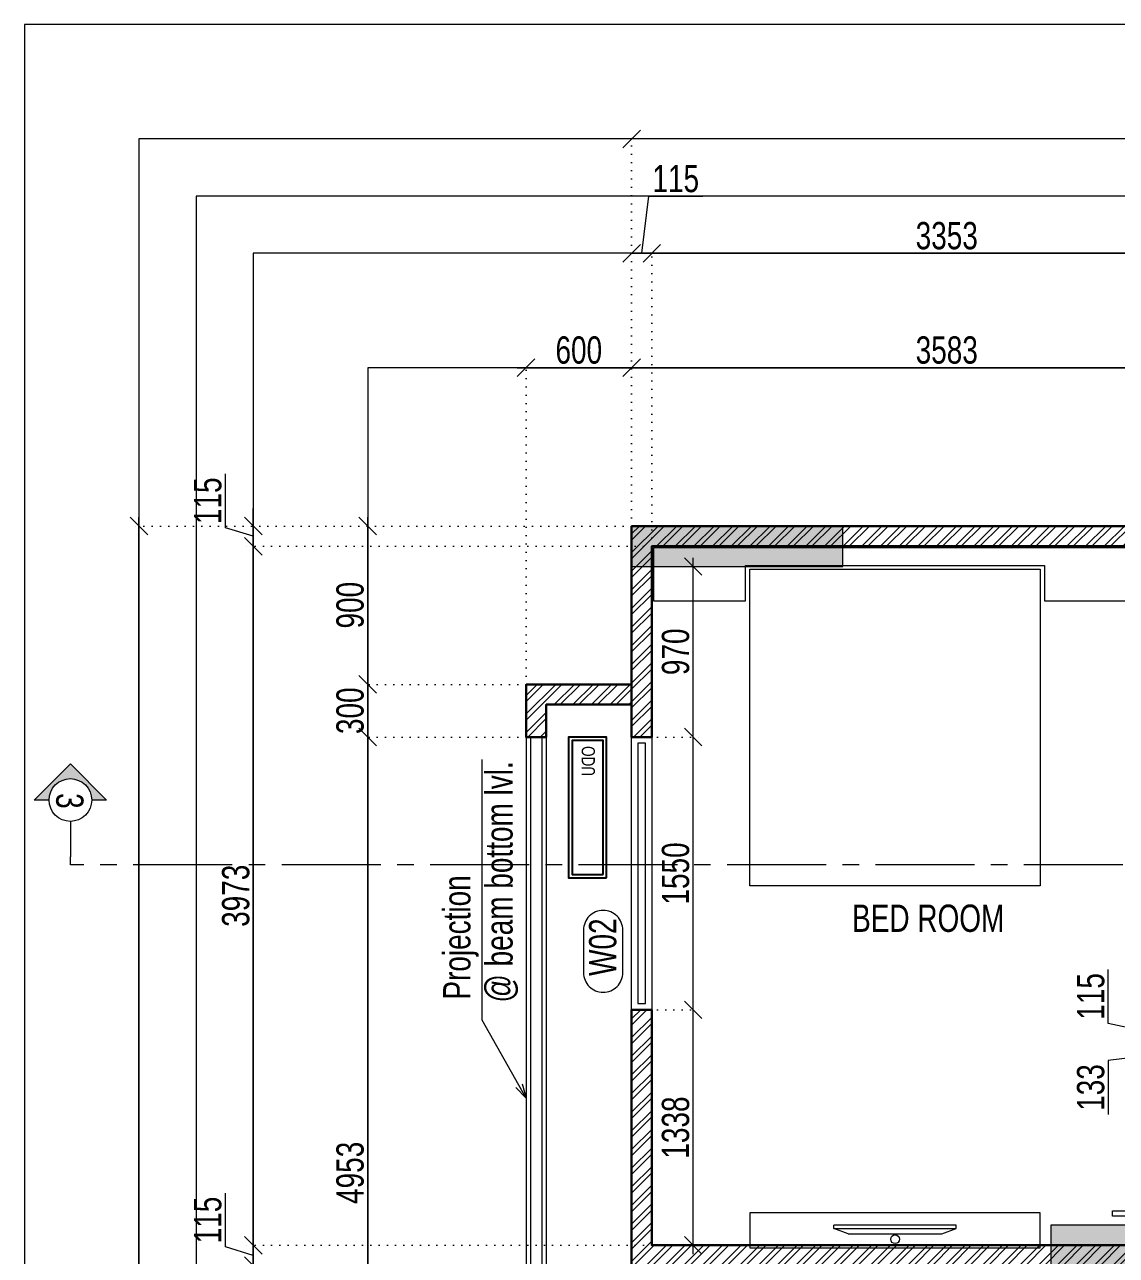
# Model space of a CAD drawing. Header units: inches. Extents: x 785882 to 928568, y 496782 to 576896.
# Drawn here: x 822859 to 829065, y 559058 to 566054 of the extents above; entities that cross this region are included whole.
import ezdxf
from ezdxf.enums import TextEntityAlignment as Align

# ---------------------------------------------------------------- set-up
doc = ezdxf.new("R2010")
doc.units = ezdxf.units.IN
doc.header["$LTSCALE"] = 750
doc.header["$MEASUREMENT"] = 0
for name, pattern in [('CENTER', [2, 1.25, -0.25, 0.25, -0.25]), ('CENTER2', [1.125, 0.75, -0.125, 0.125, -0.125]), ('DOT', [0.25, 0, -0.25]), ('HIDDEN', [0.375, 0.25, -0.125])]:
    doc.linetypes.add(name, pattern=pattern)
for name, color, linetype, lineweight in [('COLUMN', 5, 'Continuous', 13), ('DIMENSION WORKING-MSA', 222, 'Continuous', 13), ('DOOR-MSA', 50, 'Continuous', 13), ('ELE-01-MSA', 7, 'Continuous', 30), ('ELE-03-MSA', 145, 'Continuous', 18), ('FURNITURE-MSA', 251, 'Continuous', 5), ('SECTION LINE', 14, 'CENTER', 9), ('TEXT DETAIL-MSA', 212, 'Continuous', 13), ('TEXT ROOM NAME-MSA', 210, 'Continuous', 13), ('WALL HATCH-MSA', 251, 'Continuous', 9), ('WALL-MSA', 32, 'Continuous', 30), ('WINDOE NO-MAS', 4, 'Continuous', 9), ('WINDOW-MSA', 50, 'Continuous', 13)]:
    doc.layers.add(name, color=color, linetype=linetype, lineweight=lineweight)
doc.layers.add('ELE-02-MSA', color=4, linetype='Continuous')
doc.layers.add('R.C.C HATCH-MSA', color=250, linetype='Continuous')
doc.styles.add('125', font='swisscl.ttf', dxfattribs={"height": 125})
doc.styles.add('AR', font='swisscl.ttf')
doc.styles.add('ARIAL', font='swisscl.ttf', dxfattribs={"height": 360})
doc.styles.add('Arial Narrow', font='swisscl.ttf', dxfattribs={"height": 150})
doc.styles.add('Arial-Reg+0.8Sc', font='swisscl.ttf')
doc.styles.add('MtXpl_Swis721_LtCn_B', font='swisscl.ttf')
doc.dimstyles.new('100 K.T', dxfattribs={"dimtxt": 360, "dimasz": 80, "dimexe": 0.18, "dimexo": 0.0625, "dimgap": 1, "dimtad": 1, "dimdec": 0, "dimzin": 0, "dimdsep": 46, "dimtxsty": 'ARIAL', "dimblk": 'DOT', "dimcen": 0.09, "dimse1": 1, "dimse2": 1, "dimclrd": 50, "dimclrt": 256, "dimadec": 0, "dimazin": 0, "dimtfac": 1, "dimtdec": 0, "dimtofl": 0, "dimtmove": 1, "dimatfit": 0, "dimfxl": 1, "dimtolj": 1, "dimtzin": 0, "dimlwd": -1, "dimarcsym": 0})
doc.dimstyles.new('WORKING DIM', dxfattribs={"dimtxt": 155, "dimasz": 100, "dimexe": 50, "dimexo": 0, "dimgap": 20, "dimtad": 1, "dimdec": 0, "dimzin": 0, "dimdsep": 46, "dimtxsty": 'AR', "dimblk": 'OBLIQUE', "dimcen": 0.09, "dimdle": 50, "dimclrd": 256, "dimclre": 250, "dimclrt": 256, "dimadec": 0, "dimazin": 0, "dimtfac": 1, "dimtdec": 0, "dimtofl": 0, "dimtmove": 1, "dimatfit": 0, "dimfxl": 1, "dimtolj": 1, "dimtzin": 0, "dimlwd": -1, "dimlwe": -1, "dimarcsym": 0})

# ---------------------------------------------------------------- blocks, each defined once
blk = doc.blocks.new('BLOCK-G & H TYPICAL COLOUMN')
at = {"layer": 'R.C.C HATCH-MSA'}
h = blk.add_hatch(color=256, dxfattribs=at)
h.dxf.hatch_style = 1
h.paths.add_polyline_path([(172697.62, -104207.75), (172688.57, -104207.75), (172688.57, -104255), (172697.62, -104255)])
h.paths.add_polyline_path([(172327.12, -104207.75), (172336.18, -104207.75), (172336.18, -104255), (172327.12, -104255)])
h.paths.add_polyline_path([(172819.88, -104207.75), (172819.88, -104216.81), (172867.12, -104216.81), (172867.12, -104207.75)])
h.paths.add_polyline_path([(172204.87, -104207.75), (172204.87, -104216.81), (172157.62, -104216.81), (172157.62, -104207.75)])
h.paths.add_polyline_path([(172561.18, -104240.06), (172552.12, -104240.06), (172552.12, -104287.31), (172561.18, -104287.31)])
h.paths.add_polyline_path([(172463.57, -104240.06), (172472.62, -104240.06), (172472.62, -104287.31), (172463.57, -104287.31)])
h.paths.add_polyline_path([(172177.87, -104422.2), (172177.87, -104431.25), (172130.62, -104431.25), (172130.62, -104422.2)])
h.paths.add_polyline_path([(172894.12, -104422.2), (172894.12, -104431.25), (172846.88, -104431.25), (172846.88, -104422.2)])
h.paths.add_polyline_path([(172336.12, -104486.75), (172336.12, -104495.81), (172288.87, -104495.81), (172288.87, -104486.75)])
h.paths.add_polyline_path([(172202.62, -104543.75), (172202.62, -104552.81), (172155.37, -104552.81), (172155.37, -104543.75)])
h.paths.add_polyline_path([(172822.13, -104543.75), (172822.13, -104552.81), (172869.37, -104552.81), (172869.37, -104543.75)])
h.paths.add_polyline_path([(172516.9, -104495.81), (172507.85, -104495.81), (172507.85, -104448.56), (172516.9, -104448.56)])
h.paths.add_polyline_path([(172697.62, -104104.25), (172688.57, -104104.25), (172688.57, -104057.01), (172697.62, -104057.01)])
h.paths.add_polyline_path([(172327.12, -104104.25), (172336.18, -104104.25), (172336.18, -104057.01), (172327.12, -104057.01)])
h.paths.add_polyline_path([(172819.88, -104104.25), (172819.88, -104095.2), (172867.12, -104095.2), (172867.12, -104104.25)])
h.paths.add_polyline_path([(172204.87, -104104.25), (172204.87, -104095.2), (172157.62, -104095.2), (172157.62, -104104.25)])
h.paths.add_polyline_path([(172561.18, -104071.94), (172552.12, -104071.94), (172552.12, -104024.7), (172561.18, -104024.7)])
h.paths.add_polyline_path([(172463.57, -104071.94), (172472.62, -104071.94), (172472.62, -104024.7), (172463.57, -104024.7)])
h.paths.add_polyline_path([(172177.87, -103889.81), (172177.87, -103880.75), (172130.62, -103880.75), (172130.62, -103889.81)])
h.paths.add_polyline_path([(172894.12, -103889.81), (172894.12, -103880.75), (172846.88, -103880.75), (172846.88, -103889.81)])
h.paths.add_polyline_path([(172336.12, -103825.25), (172336.12, -103816.2), (172288.87, -103816.2), (172288.87, -103825.25)])
h.paths.add_polyline_path([(172202.62, -103768.25), (172202.62, -103759.2), (172155.37, -103759.2), (172155.37, -103768.25)])
h.paths.add_polyline_path([(172822.13, -103768.25), (172822.13, -103759.2), (172869.37, -103759.2), (172869.37, -103768.25)])
h.paths.add_polyline_path([(172516.9, -103816.2), (172507.85, -103816.2), (172507.85, -103863.44), (172516.9, -103863.44)])
h.paths.add_polyline_path([(172548.37, -103699.31), (172548.37, -103690.25), (172595.62, -103690.25), (172595.62, -103699.31)])
h.paths.add_polyline_path([(172476.37, -103699.31), (172476.37, -103690.25), (172429.13, -103690.25), (172429.13, -103699.31)])
h.paths.add_polyline_path([(172726.82, -103612.31), (172726.82, -103603.25), (172774.06, -103603.25), (172774.06, -103612.31)])
h.paths.add_polyline_path([(172297.93, -103612.31), (172297.93, -103603.25), (172250.69, -103603.25), (172250.69, -103612.31)])
h.paths.add_polyline_path([(172920.37, -103523.81), (172920.37, -103514.75), (172857.56, -103514.75), (172857.56, -103523.81)])
h.paths.add_polyline_path([(172104.37, -103523.81), (172104.37, -103514.75), (172167.19, -103514.75), (172167.19, -103523.81)])
h.paths.add_polyline_path([(172476.37, -103492.94), (172467.32, -103492.94), (172467.32, -103445.7), (172476.37, -103445.7)])
h.paths.add_polyline_path([(172548.37, -103492.94), (172557.43, -103492.94), (172557.43, -103445.7), (172548.37, -103445.7)])
h.paths.add_polyline_path([(172663.43, -103454.75), (172759.5, -103454.75), (172759.5, -103349.7), (172663.43, -103349.7), (172663.43, -103358.75), (172750.44, -103358.75), (172750.44, -103445.7), (172663.43, -103445.7)])
h.paths.add_polyline_path([(172361.32, -103454.75), (172265.25, -103454.75), (172265.25, -103349.7), (172361.32, -103349.7), (172361.32, -103358.75), (172274.31, -103358.75), (172274.31, -103445.7), (172361.32, -103445.7)])
h.paths.add_polyline_path([(172428.37, -103358.75), (172419.32, -103358.75), (172419.32, -103311.51), (172428.37, -103311.51)])
h.paths.add_polyline_path([(172428.37, -103132.74), (172419.32, -103132.74), (172419.32, -103179.99), (172428.37, -103179.99)])
h.paths.add_polyline_path([(172151.62, -103286.75), (172151.62, -103277.7), (172104.37, -103277.7), (172104.37, -103286.75)])
h.paths.add_polyline_path([(172245.43, -103162.74), (172245.43, -103153.68), (172198.19, -103153.68), (172198.19, -103162.74)])
h.paths.add_polyline_path([(172428.37, -103021.25), (172419.32, -103021.25), (172419.32, -103068.5), (172428.37, -103068.5)])
h.paths.add_polyline_path([(172245.43, -102997.25), (172236.37, -102997.25), (172236.37, -103044.5), (172245.43, -103044.5)])
h.paths.add_polyline_path([(172104.37, -102997.25), (172104.37, -103006.31), (172151.62, -103006.31), (172151.62, -102997.25)])
h.paths.add_polyline_path([(172596.37, -103358.75), (172605.43, -103358.75), (172605.43, -103311.51), (172596.37, -103311.51)])
h.paths.add_polyline_path([(172596.37, -103132.74), (172605.43, -103132.74), (172605.43, -103179.99), (172596.37, -103179.99)])
h.paths.add_polyline_path([(172873.13, -103286.75), (172873.13, -103277.7), (172920.37, -103277.7), (172920.37, -103286.75)])
h.paths.add_polyline_path([(172779.32, -103162.74), (172779.32, -103153.68), (172826.56, -103153.68), (172826.56, -103162.74)])
h.paths.add_polyline_path([(172596.37, -103021.25), (172605.43, -103021.25), (172605.43, -103068.5), (172596.37, -103068.5)])
h.paths.add_polyline_path([(172779.32, -102997.25), (172788.37, -102997.25), (172788.37, -103044.5), (172779.32, -103044.5)])
h.paths.add_polyline_path([(172920.37, -102997.25), (172920.37, -103006.31), (172873.13, -103006.31), (172873.13, -102997.25)])
h.paths.add_polyline_path([(172548.37, -104612.7), (172548.37, -104621.75), (172595.62, -104621.75), (172595.62, -104612.7)])
h.paths.add_polyline_path([(172476.37, -104612.7), (172476.37, -104621.75), (172429.13, -104621.75), (172429.13, -104612.7)])
h.paths.add_polyline_path([(172297.93, -104699.7), (172297.93, -104708.75), (172250.69, -104708.75), (172250.69, -104699.7)])
h.paths.add_polyline_path([(172104.37, -104788.2), (172104.37, -104797.25), (172167.19, -104797.25), (172167.19, -104788.2)])
h.paths.add_polyline_path([(172726.82, -104699.7), (172726.82, -104708.75), (172774.06, -104708.75), (172774.06, -104699.7)])
h.paths.add_polyline_path([(172920.37, -104788.2), (172920.37, -104797.25), (172857.56, -104797.25), (172857.56, -104788.2)])
h.paths.add_polyline_path([(172476.37, -104819.06), (172467.32, -104819.06), (172467.32, -104866.31), (172476.37, -104866.31)])
h.paths.add_polyline_path([(172548.37, -104819.06), (172557.43, -104819.06), (172557.43, -104866.31), (172548.37, -104866.31)])
h.paths.add_polyline_path([(172663.43, -104857.25), (172759.5, -104857.25), (172759.5, -104962.31), (172663.43, -104962.31), (172663.43, -104953.25), (172750.44, -104953.25), (172750.44, -104866.31), (172663.43, -104866.31)])
h.paths.add_polyline_path([(172361.32, -104857.25), (172265.25, -104857.25), (172265.25, -104962.31), (172361.32, -104962.31), (172361.32, -104953.25), (172274.31, -104953.25), (172274.31, -104866.31), (172361.32, -104866.31)])
h.paths.add_polyline_path([(172428.37, -104953.25), (172419.32, -104953.25), (172419.32, -105000.5), (172428.37, -105000.5)])
h.paths.add_polyline_path([(172428.37, -105178.31), (172419.32, -105178.31), (172419.32, -105131.06), (172428.37, -105131.06)])
h.paths.add_polyline_path([(172151.62, -105025.25), (172151.62, -105034.31), (172104.37, -105034.31), (172104.37, -105025.25)])
h.paths.add_polyline_path([(172245.43, -105072.5), (172236.37, -105072.5), (172236.37, -105025.25), (172245.43, -105025.25)])
h.paths.add_polyline_path([(172428.37, -105290.75), (172419.32, -105290.75), (172419.32, -105243.51), (172428.37, -105243.51)])
h.paths.add_polyline_path([(172245.43, -105314.75), (172236.37, -105314.75), (172236.37, -105267.51), (172245.43, -105267.51)])
h.paths.add_polyline_path([(172104.37, -105277.35), (172113.43, -105277.35), (172113.43, -105314.75), (172104.37, -105314.75)])
h.paths.add_polyline_path([(172596.37, -104953.25), (172605.43, -104953.25), (172605.43, -105000.5), (172596.37, -105000.5)])
h.paths.add_polyline_path([(172596.37, -105178.31), (172605.43, -105178.31), (172605.43, -105131.06), (172596.37, -105131.06)])
h.paths.add_polyline_path([(172873.13, -105025.25), (172873.13, -105034.31), (172920.37, -105034.31), (172920.37, -105025.25)])
h.paths.add_polyline_path([(172788.37, -105025.25), (172779.32, -105025.25), (172779.32, -105072.5), (172788.37, -105072.5)])
h.paths.add_polyline_path([(172596.37, -105290.75), (172605.43, -105290.75), (172605.43, -105243.51), (172596.37, -105243.51)])
h.paths.add_polyline_path([(172779.32, -105314.75), (172788.37, -105314.75), (172788.37, -105267.51), (172779.32, -105267.51)])
h.paths.add_polyline_path([(172911.32, -105314.75), (172920.37, -105314.75), (172920.37, -105277.35), (172911.32, -105277.35)])
h.paths.add_polyline_path([(172688.63, -104486.75), (172688.63, -104495.81), (172735.87, -104495.81), (172735.87, -104486.75)])
h.paths.add_polyline_path([(172688.63, -103825.25), (172688.63, -103816.2), (172735.87, -103816.2), (172735.87, -103825.25)])
at = {"layer": 'COLUMN'}
for points in [[(172104.37, -102997.25), (172104.37, -103006.31), (172151.62, -103006.31), (172151.62, -102997.25)], [(172245.43, -103162.74), (172245.43, -103153.68), (172198.19, -103153.68), (172198.19, -103162.74)]]:
    blk.add_lwpolyline(points, close=True, dxfattribs=at)
blk = doc.blocks.new('A$C16cd5f5f')
at = {"layer": 'WINDOW-MSA', "ltscale": 5000}
for points in [[(50, 50), (50, 850), (80, 850), (80, 50)], [(0, 0), (50, 0), (50, 115), (0, 115)], [(900, 0), (850, 0), (850, 115), (900, 115)]]:
    blk.add_lwpolyline(points, close=True, dxfattribs=at)
at = {"layer": 'WINDOW-MSA', "linetype": 'HIDDEN'}
for points in [[(50, 115), (850, 115)], [(50, 0), (850, 0)]]:
    blk.add_lwpolyline(points, dxfattribs=at)
blk = doc.blocks.new('A$Cbea8c011')
at = {"layer": 'ELE-02-MSA', "elevation": 0}
for points in [[(400, -108.3), (-400, -108.3), (-400, 108.3), (400, 108.3)], [(380, -88.3), (-380, -88.3), (-380, 88.3), (380, 88.3)]]:
    blk.add_lwpolyline(points, close=True, dxfattribs=at)
at = {"layer": 'TEXT DETAIL-MSA', "style": 'Arial Narrow'}
blk.add_text('ODU', height=75, dxfattribs=at).set_placement((-349.2, -41.5, 0))
blk = doc.blocks.new('Win-Tag-03')
blk.add_lwpolyline([(-130, 120), (130, 120, -0.414214), (250, 0), (250, 0, -0.414214), (130, -120), (-130, -120, -0.414214), (-250, 0), (-250, 0, -0.414214)], format="xyb", close=True)
blk = doc.blocks.new('_Oblique')
at = {"color": 0, "linetype": 'ByBlock', "lineweight": -2}
blk.add_line((-0.5, -0.5), (0.5, 0.5), dxfattribs=at)
blk = doc.blocks.new('*D17')
at = {"layer": 'Defpoints', "color": 0, "ltscale": 0.25, "transparency": 16777216}
for p in [(826309.5, 564104), (826309.5, 563204), (825709.5, 562304)]:
    blk.add_point(p, dxfattribs=at)
at = {"layer": 'DIMENSION WORKING-MSA', "color": 250, "linetype": 'DOT', "ltscale": 0.25, "transparency": 16777216}
for p, q in [((825709.5, 562304), (825709.5, 564154)), ((826309.5, 563204), (826309.5, 564154))]:
    blk.add_line(p, q, dxfattribs=at)
at = {"layer": 'DIMENSION WORKING-MSA', "ltscale": 0.25, "transparency": 16777216}
blk.add_line((825659.5, 564104), (826359.5, 564104), dxfattribs=at)
at = {"layer": 'DIMENSION WORKING-MSA', "ltscale": 0.25, "transparency": 16777216, "xscale": 100, "yscale": 100, "zscale": 100, "rotation": 180}
blk.add_blockref('_Oblique', (825709.5, 564104), dxfattribs=at)
at = {"layer": 'DIMENSION WORKING-MSA', "ltscale": 0.25, "transparency": 16777216, "xscale": 100, "yscale": 100, "zscale": 100}
blk.add_blockref('_Oblique', (826309.5, 564104), dxfattribs=at)
at = {"layer": 'DIMENSION WORKING-MSA', "ltscale": 0.25, "transparency": 16777216, "insert": (826009.5, 564203.3), "char_height": 155, "attachment_point": 5, "style": 'AR'}
blk.add_mtext('\\A1;600', dxfattribs=at)
blk = doc.blocks.new('*D18')
at = {"layer": 'Defpoints', "color": 0, "ltscale": 0.25, "transparency": 16777216}
for p in [(829892.3, 564104), (826309.5, 563204), (829892.3, 563204)]:
    blk.add_point(p, dxfattribs=at)
at = {"layer": 'DIMENSION WORKING-MSA', "color": 250, "linetype": 'DOT', "ltscale": 0.25, "transparency": 16777216}
for p, q in [((826309.5, 563204), (826309.5, 564154)), ((829892.3, 563204), (829892.3, 564154))]:
    blk.add_line(p, q, dxfattribs=at)
at = {"layer": 'DIMENSION WORKING-MSA', "ltscale": 0.25, "transparency": 16777216}
blk.add_line((826259.5, 564104), (829942.3, 564104), dxfattribs=at)
at = {"layer": 'DIMENSION WORKING-MSA', "ltscale": 0.25, "transparency": 16777216, "xscale": 100, "yscale": 100, "zscale": 100, "rotation": 180}
blk.add_blockref('_Oblique', (826309.5, 564104), dxfattribs=at)
at = {"layer": 'DIMENSION WORKING-MSA', "ltscale": 0.25, "transparency": 16777216, "xscale": 100, "yscale": 100, "zscale": 100}
blk.add_blockref('_Oblique', (829892.3, 564104), dxfattribs=at)
at = {"layer": 'DIMENSION WORKING-MSA', "ltscale": 0.25, "transparency": 16777216, "insert": (828100.9, 564203.4), "char_height": 155, "attachment_point": 5, "style": 'AR'}
blk.add_mtext('\\A1;3583', dxfattribs=at)
blk = doc.blocks.new('*D30')
at = {"layer": 'Defpoints', "color": 0, "ltscale": 0.25, "transparency": 16777216}
for p in [(826424.5, 564754), (826309.5, 563204), (826424.5, 563089)]:
    blk.add_point(p, dxfattribs=at)
at = {"layer": 'DIMENSION WORKING-MSA', "ltscale": 0.25, "transparency": 16777216}
for p, q in [((826367, 564754), (826407.3, 565079)), ((826407.3, 565079), (826714.1, 565079)), ((826309.5, 564754), (826209.5, 564754)), ((826309.5, 564754), (826424.5, 564754)), ((826424.5, 564754), (826524.5, 564754))]:
    blk.add_line(p, q, dxfattribs=at)
at = {"layer": 'DIMENSION WORKING-MSA', "color": 250, "linetype": 'DOT', "ltscale": 0.25, "transparency": 16777216}
for p, q in [((826309.5, 563204), (826309.5, 564804)), ((826424.5, 563089), (826424.5, 564804))]:
    blk.add_line(p, q, dxfattribs=at)
at = {"layer": 'DIMENSION WORKING-MSA', "ltscale": 0.25, "transparency": 16777216, "xscale": 100, "yscale": 100, "zscale": 100}
blk.add_blockref('_Oblique', (826309.5, 564754), dxfattribs=at)
at = {"layer": 'DIMENSION WORKING-MSA', "ltscale": 0.25, "transparency": 16777216, "xscale": 100, "yscale": 100, "zscale": 100, "rotation": 180}
blk.add_blockref('_Oblique', (826424.5, 564754), dxfattribs=at)
at = {"layer": 'DIMENSION WORKING-MSA', "ltscale": 0.25, "transparency": 16777216, "insert": (826560.7, 565178), "char_height": 155, "attachment_point": 5, "style": 'AR'}
blk.add_mtext('\\A1;115', dxfattribs=at)
blk = doc.blocks.new('*D31')
at = {"layer": 'Defpoints', "color": 0, "ltscale": 0.25, "transparency": 16777216}
for p in [(829777.3, 564754), (826424.5, 563089), (829777.3, 562004, 0)]:
    blk.add_point(p, dxfattribs=at)
at = {"layer": 'DIMENSION WORKING-MSA', "color": 250, "linetype": 'DOT', "ltscale": 0.25, "transparency": 16777216}
for p, q in [((826424.5, 563089), (826424.5, 564804)), ((829777.3, 562004), (829777.3, 564804))]:
    blk.add_line(p, q, dxfattribs=at)
at = {"layer": 'DIMENSION WORKING-MSA', "ltscale": 0.25, "transparency": 16777216}
blk.add_line((826374.5, 564754), (829827.3, 564754), dxfattribs=at)
at = {"layer": 'DIMENSION WORKING-MSA', "ltscale": 0.25, "transparency": 16777216, "xscale": 100, "yscale": 100, "zscale": 100, "rotation": 180}
blk.add_blockref('_Oblique', (826424.5, 564754), dxfattribs=at)
at = {"layer": 'DIMENSION WORKING-MSA', "ltscale": 0.25, "transparency": 16777216, "xscale": 100, "yscale": 100, "zscale": 100}
blk.add_blockref('_Oblique', (829777.3, 564754), dxfattribs=at)
at = {"layer": 'DIMENSION WORKING-MSA', "ltscale": 0.25, "transparency": 16777216, "insert": (828100.9, 564853.4), "char_height": 155, "attachment_point": 5, "style": 'AR'}
blk.add_mtext('\\A1;3353', dxfattribs=at)
blk = doc.blocks.new('*D84')
at = {"layer": 'Defpoints', "color": 0, "ltscale": 0.25, "transparency": 16777216}
for p in [(826309.5, 565404), (826309.5, 563204), (847035.9, 563204)]:
    blk.add_point(p, dxfattribs=at)
at = {"layer": 'DIMENSION WORKING-MSA', "ltscale": 0.25, "transparency": 16777216}
blk.add_line((847085.9, 565404), (826259.5, 565404), dxfattribs=at)
at = {"layer": 'DIMENSION WORKING-MSA', "color": 250, "linetype": 'DOT', "ltscale": 0.25, "transparency": 16777216}
for p, q in [((826309.5, 563204), (826309.5, 565454)), ((847035.9, 563204), (847035.9, 565454))]:
    blk.add_line(p, q, dxfattribs=at)
at = {"layer": 'DIMENSION WORKING-MSA', "ltscale": 0.25, "transparency": 16777216, "xscale": 100, "yscale": 100, "zscale": 100, "rotation": 180}
blk.add_blockref('_Oblique', (826309.5, 565404), dxfattribs=at)
at = {"layer": 'DIMENSION WORKING-MSA', "ltscale": 0.25, "transparency": 16777216, "xscale": 100, "yscale": 100, "zscale": 100}
blk.add_blockref('_Oblique', (847035.9, 565404), dxfattribs=at)
at = {"layer": 'DIMENSION WORKING-MSA', "ltscale": 0.25, "transparency": 16777216, "insert": (836672.7, 565503.3), "char_height": 155, "attachment_point": 5, "style": 'AR'}
blk.add_mtext('\\A1;20726', dxfattribs=at)
blk = doc.blocks.new('*D228')
at = {"layer": 'Defpoints', "color": 0, "ltscale": 0.25, "transparency": 16777216}
for p in [(824809.5, 562004), (825709.5, 562004), (825709.5, 557050.7)]:
    blk.add_point(p, dxfattribs=at)
at = {"layer": 'DIMENSION WORKING-MSA', "ltscale": 0.25, "transparency": 16777216}
blk.add_line((824809.5, 557000.7), (824809.5, 562054), dxfattribs=at)
at = {"layer": 'DIMENSION WORKING-MSA', "color": 250, "linetype": 'DOT', "ltscale": 0.25, "transparency": 16777216}
for p, q in [((825709.5, 562004), (824759.5, 562004)), ((825709.5, 557050.7), (824759.5, 557050.7))]:
    blk.add_line(p, q, dxfattribs=at)
at = {"layer": 'DIMENSION WORKING-MSA', "ltscale": 0.25, "transparency": 16777216, "xscale": 100, "yscale": 100, "zscale": 100}
for p, rotation in [((824809.5, 562004), 90), ((824809.5, 557050.7), 270)]:
    blk.add_blockref('_Oblique', p, dxfattribs=dict(at, rotation=rotation))
at = {"layer": 'DIMENSION WORKING-MSA', "ltscale": 0.25, "transparency": 16777216, "insert": (824710, 559527.3), "char_height": 155, "attachment_point": 5, "rotation": 90, "style": 'AR'}
blk.add_mtext('\\A1;4953', dxfattribs=at)
blk = doc.blocks.new('*D229')
at = {"layer": 'Defpoints', "color": 0, "ltscale": 0.25, "transparency": 16777216}
for p in [(824809.5, 562304), (825709.5, 562304), (825709.5, 562004)]:
    blk.add_point(p, dxfattribs=at)
at = {"layer": 'DIMENSION WORKING-MSA', "ltscale": 0.25, "transparency": 16777216}
blk.add_line((824809.5, 561954), (824809.5, 562354), dxfattribs=at)
at = {"layer": 'DIMENSION WORKING-MSA', "color": 250, "linetype": 'DOT', "ltscale": 0.25, "transparency": 16777216}
for p, q in [((825709.5, 562304), (824759.5, 562304)), ((825709.5, 562004), (824759.5, 562004))]:
    blk.add_line(p, q, dxfattribs=at)
at = {"layer": 'DIMENSION WORKING-MSA', "ltscale": 0.25, "transparency": 16777216, "xscale": 100, "yscale": 100, "zscale": 100}
for p, rotation in [((824809.5, 562304), 90), ((824809.5, 562004), 270)]:
    blk.add_blockref('_Oblique', p, dxfattribs=dict(at, rotation=rotation))
at = {"layer": 'DIMENSION WORKING-MSA', "ltscale": 0.25, "transparency": 16777216, "insert": (824710, 562154), "char_height": 155, "attachment_point": 5, "rotation": 90, "style": 'AR'}
blk.add_mtext('\\A1;300', dxfattribs=at)
blk = doc.blocks.new('*D230')
at = {"layer": 'Defpoints', "color": 0, "ltscale": 0.25, "transparency": 16777216}
for p in [(824809.5, 563204), (826309.5, 563204), (825709.5, 562304)]:
    blk.add_point(p, dxfattribs=at)
at = {"layer": 'DIMENSION WORKING-MSA', "ltscale": 0.25, "transparency": 16777216}
blk.add_line((824809.5, 562254), (824809.5, 563254), dxfattribs=at)
at = {"layer": 'DIMENSION WORKING-MSA', "color": 250, "linetype": 'DOT', "ltscale": 0.25, "transparency": 16777216}
for p, q in [((826309.5, 563204), (824759.5, 563204)), ((825709.5, 562304), (824759.5, 562304))]:
    blk.add_line(p, q, dxfattribs=at)
at = {"layer": 'DIMENSION WORKING-MSA', "ltscale": 0.25, "transparency": 16777216, "xscale": 100, "yscale": 100, "zscale": 100}
for p, rotation in [((824809.5, 563204), 90), ((824809.5, 562304), 270)]:
    blk.add_blockref('_Oblique', p, dxfattribs=dict(at, rotation=rotation))
at = {"layer": 'DIMENSION WORKING-MSA', "ltscale": 0.25, "transparency": 16777216, "insert": (824710.1, 562754), "char_height": 155, "attachment_point": 5, "rotation": 90, "style": 'AR'}
blk.add_mtext('\\A1;900', dxfattribs=at)
blk = doc.blocks.new('*D275')
at = {"layer": 'Defpoints', "color": 0, "ltscale": 0.25, "transparency": 16777216}
for p in [(824159.5, 559115.7), (826424.5, 559115.7), (826424.5, 559000.7)]:
    blk.add_point(p, dxfattribs=at)
at = {"layer": 'DIMENSION WORKING-MSA', "ltscale": 0.25, "transparency": 16777216}
for p, q in [((824000.4, 559105.9), (824000.4, 559412.7)), ((824159.5, 559115.7), (824159.5, 559215.7)), ((824159.5, 559058.2), (824000.4, 559105.9)), ((824159.5, 559000.7), (824159.5, 559115.7)), ((824159.5, 559000.7), (824159.5, 558900.7))]:
    blk.add_line(p, q, dxfattribs=at)
at = {"layer": 'DIMENSION WORKING-MSA', "color": 250, "linetype": 'DOT', "ltscale": 0.25, "transparency": 16777216}
for p, q in [((826424.5, 559115.7), (824109.5, 559115.7)), ((826424.5, 559000.7), (824109.5, 559000.7))]:
    blk.add_line(p, q, dxfattribs=at)
at = {"layer": 'DIMENSION WORKING-MSA', "ltscale": 0.25, "transparency": 16777216, "xscale": 100, "yscale": 100, "zscale": 100}
for p, rotation in [((824159.5, 559115.7), 270), ((824159.5, 559000.7), 90)]:
    blk.add_blockref('_Oblique', p, dxfattribs=dict(at, rotation=rotation))
at = {"layer": 'DIMENSION WORKING-MSA', "ltscale": 0.25, "transparency": 16777216, "insert": (823901.3, 559259.3), "char_height": 155, "attachment_point": 5, "rotation": 90, "style": 'AR'}
blk.add_mtext('\\A1;115', dxfattribs=at)
blk = doc.blocks.new('*D276')
at = {"layer": 'Defpoints', "color": 0, "ltscale": 0.25, "transparency": 16777216}
for p in [(824159.5, 563089), (826424.5, 563089), (826424.5, 559115.7)]:
    blk.add_point(p, dxfattribs=at)
at = {"layer": 'DIMENSION WORKING-MSA', "ltscale": 0.25, "transparency": 16777216}
blk.add_line((824159.5, 559065.7), (824159.5, 563139), dxfattribs=at)
at = {"layer": 'DIMENSION WORKING-MSA', "color": 250, "linetype": 'DOT', "ltscale": 0.25, "transparency": 16777216}
for p, q in [((826424.5, 563089), (824109.5, 563089)), ((826424.5, 559115.7), (824109.5, 559115.7))]:
    blk.add_line(p, q, dxfattribs=at)
at = {"layer": 'DIMENSION WORKING-MSA', "ltscale": 0.25, "transparency": 16777216, "xscale": 100, "yscale": 100, "zscale": 100}
for p, rotation in [((824159.5, 563089), 90), ((824159.5, 559115.7), 270)]:
    blk.add_blockref('_Oblique', p, dxfattribs=dict(at, rotation=rotation))
at = {"layer": 'DIMENSION WORKING-MSA', "ltscale": 0.25, "transparency": 16777216, "insert": (824060.1, 561102.3), "char_height": 155, "attachment_point": 5, "rotation": 90, "style": 'AR'}
blk.add_mtext('\\A1;3973', dxfattribs=at)
blk = doc.blocks.new('*D277')
at = {"layer": 'Defpoints', "color": 0, "ltscale": 0.25, "transparency": 16777216}
for p in [(824159.5, 563204), (826309.5, 563204), (826424.5, 563089)]:
    blk.add_point(p, dxfattribs=at)
at = {"layer": 'DIMENSION WORKING-MSA', "ltscale": 0.25, "transparency": 16777216}
for p, q in [((824000.4, 563194.2), (824000.4, 563501)), ((824159.5, 563204), (824159.5, 563304)), ((824159.5, 563146.5), (824000.4, 563194.2)), ((824159.5, 563089), (824159.5, 563204)), ((824159.5, 563089), (824159.5, 562989))]:
    blk.add_line(p, q, dxfattribs=at)
at = {"layer": 'DIMENSION WORKING-MSA', "color": 250, "linetype": 'DOT', "ltscale": 0.25, "transparency": 16777216}
for p, q in [((826309.5, 563204), (824109.5, 563204)), ((826424.5, 563089), (824109.5, 563089))]:
    blk.add_line(p, q, dxfattribs=at)
at = {"layer": 'DIMENSION WORKING-MSA', "ltscale": 0.25, "transparency": 16777216, "xscale": 100, "yscale": 100, "zscale": 100}
for p, rotation in [((824159.5, 563204), 270), ((824159.5, 563089), 90)]:
    blk.add_blockref('_Oblique', p, dxfattribs=dict(at, rotation=rotation))
at = {"layer": 'DIMENSION WORKING-MSA', "ltscale": 0.25, "transparency": 16777216, "insert": (823901.3, 563347.6), "char_height": 155, "attachment_point": 5, "rotation": 90, "style": 'AR'}
blk.add_mtext('\\A1;115', dxfattribs=at)
blk = doc.blocks.new('*D278')
at = {"layer": 'Defpoints', "color": 0, "ltscale": 0.25, "transparency": 16777216}
for p in [(823509.5, 563204), (826309.5, 563204), (826309.5, 504339.5)]:
    blk.add_point(p, dxfattribs=at)
at = {"layer": 'DIMENSION WORKING-MSA', "ltscale": 0.25, "transparency": 16777216}
blk.add_line((823509.5, 504289.5), (823509.5, 563254), dxfattribs=at)
at = {"layer": 'DIMENSION WORKING-MSA', "color": 250, "linetype": 'DOT', "ltscale": 0.25, "transparency": 16777216}
for p, q in [((826309.5, 563204), (823459.5, 563204)), ((826309.5, 504339.5), (823459.5, 504339.5))]:
    blk.add_line(p, q, dxfattribs=at)
at = {"layer": 'DIMENSION WORKING-MSA', "ltscale": 0.25, "transparency": 16777216, "xscale": 100, "yscale": 100, "zscale": 100}
for p, rotation in [((823509.5, 563204), 90), ((823509.5, 504339.5), 270)]:
    blk.add_blockref('_Oblique', p, dxfattribs=dict(at, rotation=rotation))
at = {"layer": 'DIMENSION WORKING-MSA', "ltscale": 0.25, "transparency": 16777216, "insert": (823410.1, 533771.7), "char_height": 155, "attachment_point": 5, "rotation": 90, "style": 'AR'}
blk.add_mtext('\\A1;58865', dxfattribs=at)
blk = doc.blocks.new('*D285')
at = {"layer": 'Defpoints', "color": 0, "ltscale": 0.25, "transparency": 16777216}
for p in [(829777.3, 560379), (829269.1, 560264), (829892.3, 560264)]:
    blk.add_point(p, dxfattribs=at)
at = {"layer": 'DIMENSION WORKING-MSA', "ltscale": 0.25, "transparency": 16777216}
for p, q in [((829019.1, 560376.8), (829019.1, 560683.6)), ((829269.1, 560379), (829269.1, 560479)), ((829269.1, 560321.5), (829019.1, 560376.8)), ((829269.1, 560379), (829269.1, 560264)), ((829269.1, 560264), (829269.1, 560164))]:
    blk.add_line(p, q, dxfattribs=at)
at = {"layer": 'DIMENSION WORKING-MSA', "color": 250, "linetype": 'DOT', "ltscale": 0.25, "transparency": 16777216}
for p, q in [((829777.3, 560379), (829219.1, 560379)), ((829892.3, 560264), (829219.1, 560264))]:
    blk.add_line(p, q, dxfattribs=at)
at = {"layer": 'DIMENSION WORKING-MSA', "ltscale": 0.25, "transparency": 16777216, "xscale": 100, "yscale": 100, "zscale": 100}
for p, rotation in [((829269.1, 560379), 270), ((829269.1, 560264), 90)]:
    blk.add_blockref('_Oblique', p, dxfattribs=dict(at, rotation=rotation))
at = {"layer": 'DIMENSION WORKING-MSA', "ltscale": 0.25, "transparency": 16777216, "insert": (828920, 560530.2), "char_height": 155, "attachment_point": 5, "rotation": 90, "style": 'AR'}
blk.add_mtext('\\A1;115', dxfattribs=at)
blk = doc.blocks.new('*D286')
at = {"layer": 'Defpoints', "color": 0, "ltscale": 0.25, "transparency": 16777216}
for p in [(829892.3, 560264), (829269.1, 560130.7), (829777.3, 560130.7, 0)]:
    blk.add_point(p, dxfattribs=at)
at = {"layer": 'DIMENSION WORKING-MSA', "ltscale": 0.25, "transparency": 16777216}
for p, q in [((829269.1, 560314), (829269.1, 560080.7)), ((829269.1, 560197.3), (829019.1, 560166)), ((829019.1, 560166), (829019.1, 559858.6))]:
    blk.add_line(p, q, dxfattribs=at)
at = {"layer": 'DIMENSION WORKING-MSA', "color": 250, "linetype": 'DOT', "ltscale": 0.25, "transparency": 16777216}
for p, q in [((829892.3, 560264), (829219.1, 560264)), ((829777.3, 560130.7), (829219.1, 560130.7))]:
    blk.add_line(p, q, dxfattribs=at)
at = {"layer": 'DIMENSION WORKING-MSA', "ltscale": 0.25, "transparency": 16777216, "xscale": 100, "yscale": 100, "zscale": 100}
for p, rotation in [((829269.1, 560264), 90), ((829269.1, 560130.7), 270)]:
    blk.add_blockref('_Oblique', p, dxfattribs=dict(at, rotation=rotation))
at = {"layer": 'DIMENSION WORKING-MSA', "ltscale": 0.25, "transparency": 16777216, "insert": (828919.7, 560012.3), "char_height": 155, "attachment_point": 5, "rotation": 90, "style": 'AR'}
blk.add_mtext('\\A1;133', dxfattribs=at)
blk = doc.blocks.new('*D290')
at = {"layer": 'Defpoints', "color": 0, "ltscale": 0.25, "transparency": 16777216}
for p in [(826409.5, 560454), (826659.5, 560454), (826659.5, 559115.7)]:
    blk.add_point(p, dxfattribs=at)
at = {"layer": 'DIMENSION WORKING-MSA', "ltscale": 0.25, "transparency": 16777216}
blk.add_line((826659.5, 559065.7), (826659.5, 560504), dxfattribs=at)
at = {"layer": 'DIMENSION WORKING-MSA', "color": 250, "linetype": 'DOT', "ltscale": 0.25, "transparency": 16777216}
for p, q in [((826409.5, 560454), (826709.5, 560454)), ((826659.5, 559115.7), (826709.5, 559115.7))]:
    blk.add_line(p, q, dxfattribs=at)
at = {"layer": 'DIMENSION WORKING-MSA', "ltscale": 0.25, "transparency": 16777216, "xscale": 100, "yscale": 100, "zscale": 100}
for p, rotation in [((826659.5, 560454), 90), ((826659.5, 559115.7), 270)]:
    blk.add_blockref('_Oblique', p, dxfattribs=dict(at, rotation=rotation))
at = {"layer": 'DIMENSION WORKING-MSA', "ltscale": 0.25, "transparency": 16777216, "insert": (826560, 559784.8), "char_height": 155, "attachment_point": 5, "rotation": 90, "style": 'AR'}
blk.add_mtext('\\A1;1338', dxfattribs=at)
blk = doc.blocks.new('*D291')
at = {"layer": 'Defpoints', "color": 0, "ltscale": 0.25, "transparency": 16777216}
for p in [(826409.5, 562004), (826659.5, 562004), (826409.5, 560454)]:
    blk.add_point(p, dxfattribs=at)
at = {"layer": 'DIMENSION WORKING-MSA', "ltscale": 0.25, "transparency": 16777216}
blk.add_line((826659.5, 560404), (826659.5, 562054), dxfattribs=at)
at = {"layer": 'DIMENSION WORKING-MSA', "color": 250, "linetype": 'DOT', "ltscale": 0.25, "transparency": 16777216}
for p, q in [((826409.5, 562004), (826709.5, 562004)), ((826409.5, 560454), (826709.5, 560454))]:
    blk.add_line(p, q, dxfattribs=at)
at = {"layer": 'DIMENSION WORKING-MSA', "ltscale": 0.25, "transparency": 16777216, "xscale": 100, "yscale": 100, "zscale": 100}
for p, rotation in [((826659.5, 562004), 90), ((826659.5, 560454), 270)]:
    blk.add_blockref('_Oblique', p, dxfattribs=dict(at, rotation=rotation))
at = {"layer": 'DIMENSION WORKING-MSA', "ltscale": 0.25, "transparency": 16777216, "insert": (826560.1, 561229), "char_height": 155, "attachment_point": 5, "rotation": 90, "style": 'AR'}
blk.add_mtext('\\A1;1550', dxfattribs=at)
blk = doc.blocks.new('*D292')
at = {"layer": 'Defpoints', "color": 0, "ltscale": 0.25, "transparency": 16777216}
for p in [(826659.5, 562974), (826659.5, 562974), (826409.5, 562004)]:
    blk.add_point(p, dxfattribs=at)
at = {"layer": 'DIMENSION WORKING-MSA', "ltscale": 0.25, "transparency": 16777216}
blk.add_line((826659.5, 561954), (826659.5, 563024), dxfattribs=at)
at = {"layer": 'DIMENSION WORKING-MSA', "color": 250, "linetype": 'DOT', "ltscale": 0.25, "transparency": 16777216}
for p, q in [((826659.5, 562974), (826709.5, 562974)), ((826409.5, 562004), (826709.5, 562004))]:
    blk.add_line(p, q, dxfattribs=at)
at = {"layer": 'DIMENSION WORKING-MSA', "ltscale": 0.25, "transparency": 16777216, "xscale": 100, "yscale": 100, "zscale": 100}
for p, rotation in [((826659.5, 562974), 90), ((826659.5, 562004), 270)]:
    blk.add_blockref('_Oblique', p, dxfattribs=dict(at, rotation=rotation))
at = {"layer": 'DIMENSION WORKING-MSA', "ltscale": 0.25, "transparency": 16777216, "insert": (826560.1, 562489), "char_height": 155, "attachment_point": 5, "rotation": 90, "style": 'AR'}
blk.add_mtext('\\A1;970', dxfattribs=at)
blk = doc.blocks.new('_Dot')
at = {"linetype": 'ByBlock', "lineweight": -2}
blk.add_line((-0.5, 0), (-1, 0), dxfattribs=at)
at = {"linetype": 'ByBlock', "const_width": 0.5}
blk.add_lwpolyline([(-0.25, 0, 1), (0.25, 0, 1)], format="xyb", close=True, dxfattribs=at)
blk = doc.blocks.new('G$C7997B730')
at = {"layer": 'FURNITURE-MSA'}
for p, q in [((36, 1325, 0), (0, 1325, 0)), ((0, 1325, 0), (0, 0, 0)), ((36, 1325, 0), (0, 1325, 0)), ((93, 1169, 0), (36, 1325, 0)), ((36, 0, 0), (36, 1325, 0)), ((93, 1169, 0), (36, 1325, 0)), ((93, 156, 0), (93, 1169, 0)), ((93, 156, 0), (36, 0, 0)), ((36, 0, 0), (0, 0, 0))]:
    blk.add_line(p, q, dxfattribs=at)
blk = doc.blocks.new('A$Caebde61c')
at = {"layer": 'FURNITURE-MSA'}
for points in [[(647.8, -225), (2347.8, -225), (2347.8, -425), (2897.8, -425), (2897.8, -125), (125, -125), (125, -425), (647.8, -425)], [(2322.8, -245), (2322.8, -2045), (672.8, -2045), (672.8, -245)], [(672.8, -3903.3), (672.8, -4103.3), (2322.8, -4103.3), (2322.8, -3903.3)]]:
    blk.add_lwpolyline(points, close=True, dxfattribs=at)
blk.add_circle((1497.8, -4054.2, 0), 25, dxfattribs=at)
at = {"layer": 'FURNITURE-MSA', "xscale": 0.5248800000000007, "yscale": 0.5248800000000007, "zscale": 0.5248800000000007, "rotation": 270.0000000000001}
blk.add_blockref('G$C7997B730', (1150.1, -3973.6, 0), dxfattribs=at)
blk = doc.blocks.new('section sym.')
h = blk.add_hatch(color=256)
h.dxf.hatch_style = 1
h.paths.add_polyline_path([(-240, 90), (-240, 152.8), (-392.8, 0), (-240, -152.8), (-240, -90, -0.414214), (-330, 0, -0.414214)])
at = {"layer": 'SECTION LINE', "linetype": 'Continuous'}
blk.add_line((-150, 0), (0, 0), dxfattribs=at)
blk.add_lwpolyline([(-240, -90), (-240, -152.8), (-392.8, 0), (-240, 152.8), (-240, 90)], dxfattribs=at)
blk.add_circle((-240, 0), 90, dxfattribs=at)
blk = doc.blocks.new('A$C37e82350')
at = {"layer": 'SECTION LINE', "linetype": 'CENTER2'}
blk.add_lwpolyline([(1868.5, 15657), (1925, 15657), (1925, -11419.6), (1880.9, -11419.6)], dxfattribs=at)
at = {"layer": 'SECTION LINE', "xscale": 1.347826086956522, "yscale": 1.347826086956522, "zscale": 1.347826086956522}
blk.add_blockref('section sym.', (1880.9, -11419.6), dxfattribs=at)
at = {"layer": 'SECTION LINE', "style": '125'}
blk.add_text('3', height=155, dxfattribs=at).set_placement((1562.4, -11422.6), align=Align.MIDDLE)

msp = doc.modelspace()

# ---------------------------------------------------------------- hatches: boundary and pattern name
at = {"layer": 'WALL HATCH-MSA'}
h = msp.add_hatch(dxfattribs=at)
h.set_pattern_fill('ANSI32', color=256, scale=200)
h.paths.add_polyline_path([(829777.3, 563089), (829777.3, 561129), (829892.3, 561129), (829892.3, 563204), (826309.5, 563204), (826309.5, 562004), (826424.5, 562004), (826424.5, 563089)])
h = msp.add_hatch(dxfattribs=at)
h.set_pattern_fill('ANSI32', color=256, scale=200)
h.paths.add_polyline_path([(826309.5, 562189), (826309.5, 562304), (825709.5, 562304), (825709.5, 562004), (825824.5, 562004), (825824.5, 562189)])
h = msp.add_hatch(dxfattribs=at)
h.set_pattern_fill('ANSI32', color=256, scale=200)
h.paths.add_polyline_path([(829892.3, 559000.7), (829892.3, 559115.7), (826424.5, 559115.7), (826424.5, 560454), (826309.5, 560454), (826309.5, 558600.7), (826424.5, 558600.7), (826424.5, 559000.7)])

# ---------------------------------------------------------------- linework, layer by layer
at = {"layer": 'Defpoints', "color": 1, "lineweight": 0}
for points in [[(850485.9, 566054), (822859.5, 566054), (822859.5, 501489.5), (850485.9, 501489.5)], [(849835.9, 565404), (823509.5, 565404), (823509.5, 502139.5), (849835.9, 502139.5)], [(849510.9, 565079), (823834.5, 565079), (823834.5, 502464.5), (849510.9, 502464.5)], [(849185.9, 564754), (824159.5, 564754), (824159.5, 502789.5), (849185.9, 502789.5)], [(848535.9, 564104), (824809.5, 564104), (824809.5, 503439.5), (848535.9, 503439.5)]]:
    msp.add_lwpolyline(points, close=True, dxfattribs=at)
at = {"layer": 'ELE-01-MSA', "lineweight": 0}
for p, q in [((825734.5, 562004), (825734.5, 557050.7)), ((825799.5, 562004), (825799.5, 557050.7))]:
    msp.add_line(p, q, dxfattribs=at)
at = {"layer": 'ELE-03-MSA', "lineweight": 0}
for p, q in [((825709.5, 562004), (825709.5, 557050.7)), ((825824.5, 562004), (825824.5, 557050.7))]:
    msp.add_line(p, q, dxfattribs=at)
at = {"layer": 'WALL-MSA'}
for p, q in [((829892.3, 563204), (826309.5, 563204)), ((829777.3, 563089), (826424.5, 563089)), ((826424.5, 559115.7), (829892.3, 559115.7))]:
    msp.add_line(p, q, dxfattribs=at)
at = {"layer": 'WALL-MSA', "linetype": 'ByBlock'}
for p, q in [((826309.5, 563204), (826309.5, 562004)), ((826424.5, 563089), (826424.5, 562004)), ((826424.5, 562004), (826309.5, 562004)), ((826309.5, 560454), (826309.5, 558600.7)), ((826424.5, 560454), (826309.5, 560454)), ((826424.5, 560454), (826424.5, 559115.7))]:
    msp.add_line(p, q, dxfattribs=at)
msp.add_lwpolyline([(825709.5, 562304), (825709.5, 562004), (825824.5, 562004), (825824.5, 562189), (826309.5, 562189), (826309.5, 562304)], close=True, dxfattribs=at)
at = {"layer": 'WINDOW-MSA'}
for p, q in [((826309.5, 560454), (826309.5, 562004)), ((826424.5, 562004), (826424.5, 560454))]:
    msp.add_line(p, q, dxfattribs=at)
msp.add_lwpolyline([(826389.5, 560489), (826389.5, 561969), (826344.5, 561969), (826344.5, 560489)], close=True, dxfattribs=at)

# ---------------------------------------------------------------- block references
at = {"color": 2, "rotation": 270}
msp.add_blockref('A$C37e82350', (834539.1, 563204), dxfattribs=at)
at = {"xscale": -1, "rotation": 90}
msp.add_blockref('A$Cbea8c011', (826059.5, 561604, 0), dxfattribs=at)
at = {"layer": 'COLUMN', "xscale": 25.4, "yscale": 25.4, "zscale": 25.4}
msp.add_blockref('BLOCK-G & H TYPICAL COLOUMN', (-3545141.6, 3179334.2), dxfattribs=at)
at = {"layer": 'DOOR-MSA', "extrusion": (2.86986e-42, -1.29247e-26, -1), "xscale": -1, "zscale": -1, "rotation": 270}
msp.add_blockref('A$C16cd5f5f', (-829892.3, 559230.7, 0), dxfattribs=at)
at = {"layer": 'FURNITURE-MSA'}
msp.add_blockref('A$Caebde61c', (826309.5, 563204), dxfattribs=at)
at = {"layer": 'WINDOE NO-MAS', "xscale": -0.9300595238095237, "yscale": 0.9300595238095237, "zscale": 0.9300595238095237, "rotation": 270.0000000000001}
msp.add_blockref('Win-Tag-03', (826147.9, 560786.2), dxfattribs=at)

# ---------------------------------------------------------------- texts
at = {"layer": 'TEXT DETAIL-MSA', "style": '125'}
for s, p in [('@ beam bottom lvl.', (825555.7, 561181.1)), ('Projection', (825316, 560865.3))]:
    msp.add_text(s, height=155, rotation=90, dxfattribs=at).set_placement(p, align=Align.MIDDLE_CENTER)
at = {"layer": 'TEXT ROOM NAME-MSA', "lineweight": 0, "style": 'MtXpl_Swis721_LtCn_B'}
msp.add_text('BED ROOM', height=155, dxfattribs=at).set_placement((827563, 560897.1))
at = {"layer": 'WINDOE NO-MAS', "style": 'Arial-Reg+0.8Sc'}
msp.add_text('W02', height=155, rotation=90, dxfattribs=at).set_placement((826145.3, 560810.1), align=Align.MIDDLE_CENTER)

# ---------------------------------------------------------------- dimensions: what is measured, and where the dimension line sits
at = {"layer": 'DIMENSION WORKING-MSA', "ltscale": 0.25}
for base, p1, p2, picture, middle in [((826309.5, 565404), (847035.9, 563204), (826309.5, 563204), '*D84', (836672.7, 565503.3)), ((829777.3, 564754), (826424.5, 563089), (829777.3, 562004, 0), '*D31', (828100.9, 564853.4)), ((826309.5, 564104), (825709.5, 562304), (826309.5, 563204), '*D17', (826009.5, 564203.3)), ((829892.3, 564104), (826309.5, 563204), (829892.3, 563204), '*D18', (828100.9, 564203.4))]:
    dim = msp.add_linear_dim(base=base, p1=p1, p2=p2, dimstyle='WORKING DIM', dxfattribs=at)
    dim.commit()
    dim.dimension.update_dxf_attribs({"geometry": picture, "text_midpoint": middle})
dim = msp.add_linear_dim(base=(826424.5, 564754), p1=(826309.5, 563204), p2=(826424.5, 563089), dimstyle='WORKING DIM', dxfattribs=at)
dim.commit()
dim.dimension.update_dxf_attribs({"geometry": '*D30', "text_midpoint": (826427.3, 565079), "dimtype": 160})
for base, p1, p2, picture, middle in [((824159.5, 563204), (826424.5, 563089), (826309.5, 563204), '*D277', (823901.3, 563214.2)), ((823509.494952, 563203.9564724), (826309.4949525, 504339.4564721), (826309.4949525, 563203.9564724), '*D278', (823410.1158563, 533771.7064723)), ((824809.5, 563204), (825709.5, 562304), (826309.5, 563204), '*D230', (824710.1, 562754)), ((824159.5, 563089), (826424.5, 559115.7), (826424.5, 563089), '*D276', (824060.1, 561102.3)), ((826659.5, 562974), (826409.5, 562004), (826659.5, 562974), '*D292', (826560.1, 562489)), ((824809.5, 562004), (825709.5, 557050.7), (825709.5, 562004), '*D228', (824710, 559527.3)), ((826659.5, 562004), (826409.5, 560454), (826409.5, 562004), '*D291', (826560.1, 561229)), ((826659.5, 560454), (826659.5, 559115.7), (826409.5, 560454), '*D290', (826560, 559784.8)), ((824159.5, 559115.7), (826424.5, 559000.7), (826424.5, 559115.7), '*D275', (823901.3, 559125.9))]:
    dim = msp.add_linear_dim(base=base, p1=p1, p2=p2, angle=90, dimstyle='WORKING DIM', dxfattribs=at)
    dim.commit()
    dim.dimension.update_dxf_attribs({"geometry": picture, "text_midpoint": middle})
for base, p1, p2, picture, middle in [((824809.5, 562304), (825709.5, 562004), (825709.5, 562304), '*D229', (824809.5, 562154)), ((829269.1, 560264), (829777.3, 560379), (829892.3, 560264), '*D285', (829019.1, 560396.8)), ((829269.1, 560130.7), (829892.3, 560264), (829777.3, 560130.7, 0), '*D286', (829019.1, 560146))]:
    dim = msp.add_linear_dim(base=base, p1=p1, p2=p2, angle=90, dimstyle='WORKING DIM', dxfattribs=at)
    dim.commit()
    dim.dimension.update_dxf_attribs({"geometry": picture, "text_midpoint": middle, "dimtype": 160})

# ---------------------------------------------------------------- leaders
at = {"layer": 'TEXT DETAIL-MSA'}
msp.add_leader([(825709.5, 559952.6), (825459.5, 560394.3), (825459.5, 561876.2)], dimstyle='100 K.T', override={"dimgap": 1, "dimtad": 0, "dimclrd": 256, "dimldrblk": 'Open30'}, dxfattribs=at)

doc.saveas('drawing.dxf')
